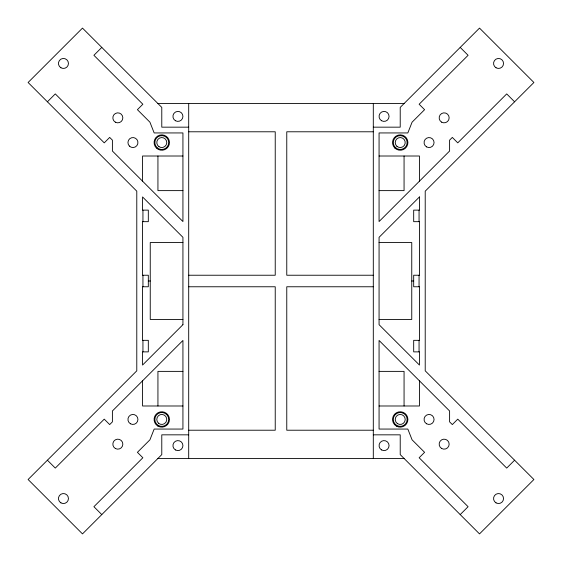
<?xml version="1.0" encoding="UTF-8"?>
<svg xmlns="http://www.w3.org/2000/svg" width="562" height="562" viewBox="0 0 562 562"><rect width="100%" height="100%" fill="white"/><g stroke="black" fill="none" stroke-linecap="round" stroke-linejoin="round"><path stroke-width="0.84" d="M47.405 101.792L55.294 93.91L104.244 142.853L109.681 137.416L112.4 140.135L112.4 151.016L182.931 221.547L182.931 132.941L154.164 132.941L149.928 122.193L137.416 109.681L142.853 104.244L93.91 55.294L101.792 47.405M460.208 514.595L468.09 506.706L419.147 457.756L424.584 452.319L412.072 439.807L407.836 429.059L379.069 429.059L379.069 340.453L449.6 410.984L449.6 421.865L452.319 424.584L457.756 419.147L506.706 468.09L514.595 460.208M157.936 103.549L404.064 103.549M188.699 127.167L161.779 127.167L161.779 107.398L82.488 28.1L28.1 82.488L136.784 191.171L136.784 370.829L28.1 479.512L82.488 533.9L161.779 454.602L161.779 434.833L188.699 434.833M373.301 127.167L400.221 127.167L400.221 107.398L479.512 28.1L533.9 82.488L425.216 191.171L425.216 370.829L533.9 479.512L479.512 533.9L400.221 454.602L400.221 434.833L373.301 434.833M188.699 131.782L275.232 131.782L275.232 275.232L188.699 275.232M373.301 131.782L286.768 131.782L286.768 275.232L373.301 275.232M182.931 156.011L142.551 156.011L142.551 181.168M379.069 156.011L419.449 156.011L419.449 181.168M182.931 190.623L157.936 190.623L157.936 156.011M379.069 190.623L404.064 190.623L404.064 156.011M182.931 242.545L150.244 242.545L150.244 319.455L182.931 319.455M379.069 242.545L411.756 242.545L411.756 319.455L379.069 319.455M148.319 281L150.244 281M411.756 281L413.681 281M188.699 286.768L275.232 286.768L275.232 430.218L188.699 430.218M373.301 286.768L286.768 286.768L286.768 430.218L373.301 430.218M182.931 371.377L157.936 371.377L157.936 405.989M379.069 371.377L404.064 371.377L404.064 405.989M182.931 405.989L142.551 405.989L142.551 380.832M379.069 405.989L419.449 405.989L419.449 380.832M157.936 458.452L404.064 458.452M460.208 47.405L468.09 55.294L419.147 104.244L424.584 109.681L412.072 122.193L407.836 132.941L379.069 132.941L379.069 221.547L449.6 151.016L449.6 140.135L452.319 137.416L457.756 142.853L506.706 93.91L514.595 101.792M47.405 460.208L55.294 468.09L104.244 419.147L109.681 424.584L112.4 421.865L112.4 410.984L182.931 340.453L182.931 429.059L154.164 429.059L149.928 439.807L137.416 452.319L142.853 457.756L93.91 506.706L101.792 514.595M419.062 210.125L419.062 221.667M419.062 275.232L419.062 286.768M419.062 340.333L419.062 351.875M373.301 103.549L373.301 458.452M188.699 103.549L188.699 458.452M142.938 210.125L142.938 221.667M142.938 275.232L142.938 286.768M142.938 340.333L142.938 351.875M182.931 324.681L142.551 365.061L142.551 351.875L148.319 351.875L148.319 340.333L142.551 340.333L142.551 286.768L148.319 286.768L148.319 275.232L142.551 275.232L142.551 221.667L148.319 221.667L148.319 210.125L142.551 210.125L142.551 196.939L182.931 237.319L182.931 324.681M419.449 196.939L379.069 237.319L379.069 324.681L419.449 365.061L419.449 351.875L413.681 351.875L413.681 340.333L419.449 340.333L419.449 286.768L413.681 286.768L413.681 275.232L419.449 275.232L419.449 221.667L413.681 221.667L413.681 210.125L419.449 210.125L419.449 196.939M441.662 122.172A5.002 5.002 0 0 0 449.157 117.837A5.002 5.002 0 0 0 441.662 113.51A5.002 5.002 0 0 0 441.662 122.172M496.049 67.784A5.002 5.002 0 0 0 503.545 63.45A5.002 5.002 0 0 0 496.049 59.122A5.002 5.002 0 0 0 496.049 67.784M396.934 146.317A5.002 5.002 0 0 0 405.125 143.514A5.002 5.002 0 0 0 398.599 137.823A5.002 5.002 0 0 0 396.934 146.317M395.325 147.448A6.92 6.92 0 0 0 406.902 144.343A6.92 6.92 0 0 0 398.43 135.864A6.92 6.92 0 0 0 395.325 147.448M394.777 147.989A7.692 7.692 0 0 0 407.647 144.546A7.692 7.692 0 0 0 398.226 135.126A7.692 7.692 0 0 0 394.777 147.989M441.662 448.49A5.002 5.002 0 0 0 449.157 444.163A5.002 5.002 0 0 0 441.662 439.828A5.002 5.002 0 0 0 441.662 448.49M496.049 502.878A5.002 5.002 0 0 0 503.545 498.55A5.002 5.002 0 0 0 496.049 494.216A5.002 5.002 0 0 0 496.049 502.878M397.432 423.6A5.002 5.002 0 0 0 405.209 419.786A5.002 5.002 0 0 0 398.015 414.96A5.002 5.002 0 0 0 397.432 423.6M396.758 425.441A6.92 6.92 0 0 0 407.141 419.449A6.92 6.92 0 0 0 396.758 413.449A6.92 6.92 0 0 0 396.758 425.441M396.372 426.108A7.692 7.692 0 0 0 407.907 419.449A7.692 7.692 0 0 0 396.372 412.789A7.692 7.692 0 0 0 396.372 426.108M115.336 122.172A5.002 5.002 0 0 0 122.839 117.837A5.002 5.002 0 0 0 115.336 113.51A5.002 5.002 0 0 0 115.336 122.172M60.949 67.784A5.002 5.002 0 0 0 68.452 63.45A5.002 5.002 0 0 0 60.949 59.122A5.002 5.002 0 0 0 60.949 67.784M158.997 146.703A5.002 5.002 0 0 0 166.766 142.888A5.002 5.002 0 0 0 159.58 138.062A5.002 5.002 0 0 0 158.997 146.703M156.889 147.448A6.92 6.92 0 0 0 168.467 144.343A6.92 6.92 0 0 0 159.987 135.864A6.92 6.92 0 0 0 156.889 147.448M156.341 147.989A7.692 7.692 0 0 0 169.211 144.546A7.692 7.692 0 0 0 159.791 135.126A7.692 7.692 0 0 0 156.341 147.989M115.336 448.49A5.002 5.002 0 0 0 122.839 444.163A5.002 5.002 0 0 0 115.336 439.828A5.002 5.002 0 0 0 115.336 448.49M60.949 502.878A5.002 5.002 0 0 0 68.452 498.55A5.002 5.002 0 0 0 60.949 494.216A5.002 5.002 0 0 0 60.949 502.878M158.491 423.214A5.002 5.002 0 0 0 166.689 420.411A5.002 5.002 0 0 0 160.163 414.714A5.002 5.002 0 0 0 158.491 423.214M158.322 425.441A6.92 6.92 0 0 0 168.705 419.449A6.92 6.92 0 0 0 158.322 413.449A6.92 6.92 0 0 0 158.322 425.441M157.936 426.108A7.692 7.692 0 0 0 169.471 419.449A7.692 7.692 0 0 0 157.936 412.789A7.692 7.692 0 0 0 157.936 426.108M175.435 120.732A5.002 5.002 0 0 0 182.931 116.404A5.002 5.002 0 0 0 175.435 112.07A5.002 5.002 0 0 0 175.435 120.732M381.563 120.732A5.002 5.002 0 0 0 389.066 116.404A5.002 5.002 0 0 0 381.563 112.07A5.002 5.002 0 0 0 381.563 120.732M381.563 449.93A5.002 5.002 0 0 0 389.066 445.596A5.002 5.002 0 0 0 381.563 441.268A5.002 5.002 0 0 0 381.563 449.93M175.435 449.93A5.002 5.002 0 0 0 182.931 445.596A5.002 5.002 0 0 0 175.435 441.268A5.002 5.002 0 0 0 175.435 449.93M129.4 146.085A5.002 5.002 0 0 0 137.767 143.844A5.002 5.002 0 0 0 131.641 137.725A5.002 5.002 0 0 0 129.4 146.085M426.565 146.886A5.002 5.002 0 0 0 434.061 142.551A5.002 5.002 0 0 0 426.565 138.224A5.002 5.002 0 0 0 426.565 146.886M426.565 423.776A5.002 5.002 0 0 0 434.061 419.449A5.002 5.002 0 0 0 426.565 415.114A5.002 5.002 0 0 0 426.565 423.776M130.44 423.776A5.002 5.002 0 0 0 137.936 419.449A5.002 5.002 0 0 0 130.44 415.114A5.002 5.002 0 0 0 130.44 423.776"/></g></svg>
